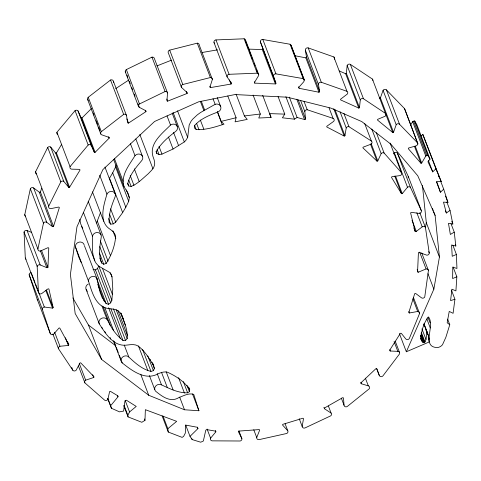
<?xml version="1.0" encoding="UTF-8"?>
<svg xmlns="http://www.w3.org/2000/svg" width="481" height="481" viewBox="0 0 481 481"><rect width="100%" height="100%" fill="white"/><g stroke="black" fill="none" stroke-linecap="round" stroke-linejoin="round"><path stroke-width="0.72" d="M423.965 323.851L426.912 331.565C425.841 335.017 427.242 340.241 424.17 342.791C422.318 342.568 421.314 340.392 420.809 338.81C421.392 331.247 423.533 322.907 428.487 316.925C435.407 325.559 420.791 347.336 437.572 347.583A7.504 6.776 -20.9 0 0 442.52 344.703L445.875 337.259L449.777 324.735L447.631 319.125M123.767 405.669L128.054 416.895L141.835 422.288L144.985 420.34L145.358 409.686L176.683 421.344L167.839 428.709L168.284 432.052L182.101 437.373L183.616 436.429L185.317 433.086L185.57 425.072L197.42 427.29L197.944 428.583L190.019 436.369L192.16 439.574L200.727 442.207L203.349 441.011L205.79 430.176L206.764 429.599L215.572 431.156A0.854 0.77 -20.9 0 1 215.831 431.86L210.582 438.191A2.134 1.93 -20.9 0 0 212.115 440.849L240.181 440.999A2.134 1.93 -20.9 0 0 241.871 438.618L238.925 430.898M83.411 212.368L92.52 236.219L92.556 251.497L93.092 255.183L94.781 260.84L95.881 262.933L98.443 265.975L109.512 272.318L111.376 275.024L112.019 276.894L112.788 289.051L111.857 300.27L110.666 302.85L108.562 304.281L106.163 303.631L102.062 297.432L100.114 292.322L98.515 286.249L97.372 279.635L84.512 245.965M453.09 266.985L456.842 276.803L455.916 290.891L451.93 289.219L450.577 300.601L454.924 299.254L451.443 290.133M113.63 159.403L124.074 186.766L128.09 193.332L129.335 197.607L128.704 201.335L125.806 207.239L122.643 212.584L115.68 222.162L113.263 223.893L110.732 224.158L109.115 222.432C108.646 213.636 111.796 204.93 115.097 196.861A4.485 4.052 -20.9 0 0 112.746 191.636A4.485 4.052 -20.9 0 0 106.932 194.18C103.794 205.092 98.136 221.741 110.209 229.347C112.722 231.066 115.187 233.333 115.65 236.508C115.037 245.791 111.273 255.73 106.163 263.438L103.746 264.279L101.683 263.017L99.795 258.026M125.794 72.667A2.134 1.93 -20.9 0 1 126.365 69.583L151.96 57.149A2.134 1.93 -20.9 0 1 154.401 58.58L167.526 92.959L166.955 100.739A0.854 0.77 -20.9 0 0 167.598 101.16L187.097 93.464A0.854 0.77 -20.9 0 0 187.277 92.719L181.511 87.44L168.386 53.06A2.134 1.93 -20.9 0 1 169.685 50.132L197.258 43.17A2.134 1.93 -20.9 0 1 199.248 45.094L212.374 79.473L209.932 87.055A0.854 0.77 -20.9 0 0 210.45 87.602L231.036 84.055A0.854 0.77 -20.9 0 0 231.385 83.357L230.85 81.956M124.074 186.766C120.358 175.397 129.443 164.742 134.999 155.682A4.485 4.052 -20.9 0 1 141.252 154.852A4.485 4.052 -20.9 0 1 141.727 160.6C135.919 167.502 129.672 174.807 127.742 183.856L128.698 185.985L131.157 186.43C137.782 183.826 142.911 178.265 148.292 173.725C150.589 171.092 153.752 168.879 154.479 165.248C155.219 162.235 153.944 159.301 152.97 156.505C148.948 143.344 162.518 133.249 170.527 125.054A4.485 4.052 -20.9 0 1 176.719 125.595A4.485 4.052 -20.9 0 1 175.709 131.379C168.446 136.983 161.087 143.152 156.457 151.154L156.794 153.475L159.019 154.479L161.971 154.136L173.052 149.02L184.337 141.925L185.858 140.404L187.674 137.44L189.183 125L191.035 121.284L192.586 119.27L197.282 114.887L200.583 112.488L215.145 104.335A4.485 4.052 -20.9 0 1 220.713 106.656A4.485 4.052 -20.9 0 1 217.821 111.983C209.548 115.26 200.631 118.609 194.655 125.511L194.312 127.874L196.134 129.407C205.603 130.249 215.037 126.972 223.99 124.182L221.176 121.38L217.424 111.556M231.385 83.357L227.134 76.93L214.009 42.556A2.134 1.93 -20.9 0 1 215.969 39.923L244.101 38.793L257.227 73.166A2.134 1.93 -20.9 0 1 258.664 75.493L254.479 82.491A0.854 0.77 -20.9 0 0 254.84 83.141L275.427 83.934A0.854 0.77 -20.9 0 0 275.938 83.315L260.311 41.691A2.134 1.93 -20.9 0 1 262.83 39.496L290.085 44.252A2.134 1.93 -20.9 0 1 291.089 45.358L304.214 79.732L303.884 81.614L299.008 87.127A0.854 0.77 -20.9 0 0 298.833 87.873L299.41 88.36L318.957 92.238A0.854 0.77 -20.9 0 0 319.606 91.312L306.481 56.938L305.351 50.204A2.134 1.93 -20.9 0 1 308.195 47.908L333.862 56.962L346.987 91.336A2.134 1.93 -20.9 0 1 347.3 94.06L340.62 99.188A0.854 0.77 -20.9 0 0 340.668 99.934L358.772 108.093A0.854 0.77 -20.9 0 0 359.487 107.696L346.356 73.316L347.162 65.542A2.134 1.93 -20.9 0 1 350.336 64.364L372.426 79.082L392.736 132.522A0.854 0.77 -20.9 0 0 393.524 132.275L396.194 124.741L383.068 90.368A2.134 1.93 -20.9 0 1 386.405 89.875L404.545 108.598L417.905 143.939L416.774 145.653L408.609 148.01A0.854 0.77 -20.9 0 0 408.333 148.731L420.893 163.167A0.854 0.77 -20.9 0 0 421.699 163.053L425.781 156.012L427.795 155.309L430.026 159.181L427.916 161.736L432.738 171.885L435.948 168.777L441.215 181.626L436.73 181.632L440.422 192.244L443.704 189.195L440.758 181.481M359.487 107.696L360.287 99.916L347.162 65.542M454.924 299.254L453.09 313.317L449.236 311.423L447.162 322.757L449.777 324.735M421.735 252.946L428.427 270.484L424.747 296.975A2.152 1.942 -20.9 0 1 421.434 297.781L415.837 293.602A0.854 0.77 -20.9 0 0 414.682 293.711L408.838 312.452A0.854 0.77 -20.9 0 0 409.373 312.981L417.7 311.478A2.134 1.93 -20.9 0 1 419.558 313.516L409.367 338.414A2.134 1.93 -20.9 0 1 405.717 338.858L401.473 333.537A0.854 0.77 -20.9 0 0 400.348 333.387L389.664 350.264A0.854 0.77 -20.9 0 0 390.416 351.028L397.811 351.346A2.134 1.93 -20.9 0 1 399.537 353.89L382.9 375.926A2.134 1.93 -20.9 0 1 379.317 375.493L376.635 368.476M426.912 331.565L428.547 335.942L429.022 342.045L406.343 351.773L433.856 289.159L439.43 257.034L435.107 215.44L417.779 175.781L390.843 144.162L361.778 121.591L330.946 108.123L287.361 97.198L234.975 94.559L198.629 101.816L154.599 121.465L102.874 169.619L76.954 226.816L70.4 274.465L75.168 313.534L101.605 359.427L148.719 395.262L184.494 409.77L198.918 410.75L193.729 394.354C188.594 392.773 183.604 395.851 178.914 397.559C171.002 402.615 163.047 397.21 156.71 392.069A4.485 4.052 -20.9 0 1 155.381 386.49A4.485 4.052 -20.9 0 1 161.508 384.872C169.667 388.678 178.499 393.139 187.632 392.827L189.424 391.678L189.7 389.724L188.63 386.916M102.032 306.012C106.325 318.723 112.001 332.088 122.986 340.434L125.517 340.464L127.176 338.594C128.018 329.87 123.888 321.296 121.026 313.167M329.058 107.852L333.074 118.374A2.134 1.93 -20.9 0 1 333.67 121.38L326.846 126.256A0.854 0.77 -20.9 0 0 326.864 127.008L344.204 136.063A0.854 0.77 -20.9 0 0 344.937 135.702L346.218 127.946L340.061 111.808M328.409 406.054L331.084 413.071A2.134 1.93 -20.9 0 1 330.748 415.831L304.99 427.946A2.134 1.93 -20.9 0 1 302.176 426.449L303.493 418.698A0.854 0.77 -20.9 0 0 302.898 418.223L282.852 424.326A0.854 0.77 -20.9 0 0 282.6 425.054L287.8 430.826A2.134 1.93 -20.9 0 1 286.754 433.471L259.018 439.64A2.134 1.93 -20.9 0 1 256.728 437.53L253.782 429.81M425.414 227.772L426.304 222.661L422.444 185.522M128.054 416.895L127.844 415.283L129.563 411.94L136.231 406.421L126.413 400.222L124.964 400.751L123.617 411.093L119.504 411.862L111.418 408.255L110.618 405.778L118.007 396.795L117.839 395.815L110.371 391.318A0.854 0.77 -20.9 0 0 109.602 391.636L107.906 399.302A2.134 1.93 -20.9 0 1 104.636 400.156L84.884 382.87A2.134 1.93 -20.9 0 1 85.666 380.164L93.735 377.501A0.854 0.77 -20.9 0 0 93.981 376.767L80.742 362.878A0.854 0.77 -20.9 0 0 79.936 363.023L76.166 370.196A2.134 1.93 -20.9 0 1 72.823 370.256L58.514 348.761A2.134 1.93 -20.9 0 1 59.969 346.26L68.362 345.442A0.854 0.77 -20.9 0 0 68.783 344.781L59.794 328.096A0.854 0.77 -20.9 0 0 58.989 328.06L53.517 334.295A2.134 1.93 -20.9 0 1 50.313 333.598L42.286 309.169A2.134 1.93 -20.9 0 1 44.33 307.028L52.549 308.111A0.854 0.77 -20.9 0 0 53.126 307.551L48.924 289.069A0.854 0.77 -20.9 0 0 47.775 289.021L41.793 293.494A2.134 1.93 -20.9 0 1 38.438 292.364L25.313 257.99L24.05 232.082A2.134 1.93 -20.9 0 1 27.074 230.567L31.716 232.467M27.074 230.567L40.2 264.941L46.831 267.658A0.854 0.77 -20.9 0 0 47.938 267.292L48.761 248.106A0.854 0.77 -20.9 0 0 47.685 247.805L40.807 250.878A2.134 1.93 -20.9 0 1 37.903 249.008L24.778 214.634L30.351 188.78A2.134 1.93 -20.9 0 1 33.634 187.969L39.244 192.135L52.375 226.509A0.854 0.77 -20.9 0 0 53.523 226.401L59.331 207.654A0.854 0.77 -20.9 0 0 58.381 207.107L51.022 208.598A2.134 1.93 -20.9 0 1 48.737 206.102L35.612 171.723L47.697 147.469A2.134 1.93 -20.9 0 1 50.667 147.048L55.616 153.006L68.747 187.38A0.854 0.77 -20.9 0 0 69.553 187.301L80.002 170.106A0.854 0.77 -20.9 0 0 79.239 169.354L71.825 169.168A2.134 1.93 -20.9 0 1 70.046 166.66L56.92 132.281L75.054 110.642A2.134 1.93 -20.9 0 1 77.994 110.889L81.187 117.863L94.312 152.236A0.854 0.77 -20.9 0 0 95.106 152.333L109.193 138.119A0.854 0.77 -20.9 0 0 109.049 137.392L101.533 134.746A2.134 1.93 -20.9 0 1 101.347 131.668L88.221 97.294L110.528 80.02A2.134 1.93 -20.9 0 1 113.438 81.367L126.563 115.741L127.585 122.493A0.854 0.77 -20.9 0 0 128.481 123.106L145.911 111.658A0.854 0.77 -20.9 0 0 145.623 110.642L139.34 107.341L137.999 103.836M37.903 249.008L43.482 223.154L30.351 188.78M227.79 95.99L236.093 117.737L235.083 121.843L247.252 119.408L244.402 115.951L236.099 94.204M122.643 212.584L109.518 178.21L112.68 172.859L115.578 166.955L116.077 164.977M41.685 188.215L40.398 192.027A0.854 0.77 -20.9 0 1 39.244 192.135M100.637 212.313L96.513 223.01M393.524 132.275L380.393 97.902L383.068 90.368M253.096 95.076L260.329 114.015L258.76 118.013L271.056 117.472L269.661 113.612L284.776 114.129L278.078 96.591M256.728 437.53L259.656 430.17A0.854 0.77 -20.9 0 0 259.187 429.587L238.853 431.09A0.854 0.77 -20.9 0 0 238.42 431.752L241.871 438.618M124.248 345.081L128.806 357.01C135.197 363.041 142.166 369.336 150.956 371.392L153.421 370.677L154.383 368.464L153.042 363.708M93.037 269.258L95.436 269.901L97.541 268.476L98.725 265.897L111.857 300.27M364.682 123.503L371.38 141.041A2.134 1.93 -20.9 0 1 371.104 144.138L363.161 147.174A0.854 0.77 -20.9 0 0 362.951 147.907L376.978 161.111A0.854 0.77 -20.9 0 0 377.777 160.931L381.162 153.613L371.789 129.058M48.737 206.102L60.822 181.842L47.697 147.469M410.425 125.481L412.656 121.633L414.67 120.929L416.901 124.807L430.026 159.181M69.553 187.301L56.427 152.928L61.46 144.643M284.776 114.129L282.383 117.803L294.462 119.174L297.102 117.472L304.695 119.565A0.854 0.77 -20.9 0 0 305.561 119.035L304.822 111.538L300.535 100.313M393.5 153.932L394.378 152.868A2.134 1.93 -20.9 0 1 397.33 153.036L408.225 176.341L421.35 210.714A2.134 1.93 -20.9 0 1 418.891 213.366L411.61 212.374A0.854 0.77 -20.9 0 0 410.624 212.981L415.145 231.385A0.854 0.77 -20.9 0 0 416.293 231.415L422.21 226.858A2.134 1.93 -20.9 0 1 425.438 227.453L429.244 252.988A2.134 1.93 -20.9 0 1 426.689 255.146L419.113 252.387A0.854 0.77 -20.9 0 0 418.416 252.82L417.574 271.837A0.854 0.77 -20.9 0 0 418.236 272.228L426.07 268.957A2.134 1.93 -20.9 0 1 428.427 270.484M390.103 143.079L401.352 172.541A2.134 1.93 -20.9 0 1 400.276 175.541L391.907 176.743A0.854 0.77 -20.9 0 0 391.516 177.429L401.443 193.609A0.848 0.77 -20.9 0 0 402.242 193.627L407.503 187.241A2.134 1.93 -20.9 0 1 410.461 187.416L421.35 210.714M70.046 166.66L88.179 145.015A2.134 1.93 -20.9 0 1 91.119 145.262L94.312 152.236M91.775 108.207L81.98 117.959A0.854 0.77 -20.9 0 1 81.187 117.863M421.218 135.961L422.823 134.403L441.215 181.626M101.347 131.668L123.653 114.394A2.134 1.93 -20.9 0 1 126.563 115.741M445.544 210.906L446.35 213.011L450.048 210.407L446.831 201.99M115.753 88.588L128.776 80.026M451.028 223.719L454.244 232.143L450.354 234.469L448.472 223.352L452.843 224.044L450.048 210.407M139.34 107.341A2.134 1.93 -20.9 0 1 139.49 103.962L165.085 91.522A2.134 1.93 -20.9 0 1 167.526 92.959M452.904 245.322L456.385 254.443L452.236 256.301L451.557 244.991L455.826 246.013L454.244 232.143M456.842 276.803L452.633 278.535L452.777 267.153L456.95 268.446L456.385 254.443M156.896 65.927L171.615 60.119M262.812 48.942A0.854 0.77 -20.9 0 1 262.301 49.555L248.701 49.128M181.511 87.44A2.134 1.93 -20.9 0 1 182.816 84.506L210.383 77.543A2.134 1.93 -20.9 0 1 212.374 79.473M221.176 121.38L236.093 117.737M217.514 49.844L201.978 52.525M306.481 56.938A0.854 0.77 -20.9 0 1 305.826 57.858L294.318 55.622M244.402 115.951L260.329 114.015M227.134 76.93A2.134 1.93 -20.9 0 1 229.094 74.302L257.227 73.166M346.356 73.316A0.854 0.77 -20.9 0 1 345.647 73.719L339.219 70.935M443.704 189.195L447.949 202.417L443.494 202.134L446.35 213.011M275.938 83.315L273.436 76.064A2.134 1.93 -20.9 0 1 275.956 73.87L303.216 78.625A2.134 1.93 -20.9 0 1 304.214 79.732M379.317 375.493L376.918 369.125A0.854 0.77 -20.9 0 0 375.895 368.687L360.9 382.846A0.854 0.77 -20.9 0 0 361.393 383.778L368.32 385.87A2.134 1.93 -20.9 0 1 369.246 388.786L347.3 406.463A2.134 1.93 -20.9 0 1 344.023 405.176L341.342 398.16M392.736 132.522L377.537 120.088A0.854 0.77 -20.9 0 1 377.693 119.342L385.185 116.216A2.134 1.93 -20.9 0 0 385.552 113.456L363.462 98.743L350.336 64.364M304.004 101.329L307.215 109.746L333.074 118.374M308.195 47.908L321.32 82.281L346.987 91.336M379.244 97.974L379.611 98.142A0.854 0.77 -20.9 0 0 380.393 97.902M343.885 113.384L348.972 126.713L371.38 141.041M323.911 407.335L324.447 408.736L331.084 413.071M33.634 187.969L46.759 222.342L52.375 226.509M72.841 297.901L88.48 325.054L115.909 345.917M121.693 361.526L122.228 362.927C131.806 370.532 145.154 380.82 157.816 373.947C160.81 372.528 164.177 371.386 167.508 372.24C175.974 376.04 184.806 381.728 189.7 389.724M88.414 283.958A4.485 4.052 -20.9 0 0 86.159 289.508L99.284 323.887C105.303 333.032 112.638 345.689 125.222 345.256C129.479 344.913 134.283 343.566 138.185 346.061C144.991 351.172 149.338 358.742 153.848 365.813M386.405 89.875L399.531 124.248L417.67 142.971M376.352 132.72L384.121 153.066L401.352 172.541M50.667 147.048L63.793 181.421L68.747 187.38M214.009 42.556L214.779 43.723M86.159 289.508L87.326 291.342M81.223 262.518L78.812 257.239L75.463 246.981A4.485 4.052 -20.9 0 1 79.227 242.105A4.485 4.052 -20.9 0 1 84.241 245.262M79.756 219.336L80.718 223.899L82.756 228.553M123.437 319.48C122.114 314.887 119.276 309.89 114.051 309.265C111.333 308.79 108.538 308.766 105.868 308.014C94.847 304.281 91.769 291.179 88.588 281.355L75.463 246.981M422.823 134.403L436.736 170.953M438.347 175.168L439.147 177.273M445.538 196.104L447.949 202.417M414.67 120.929L427.795 155.309M413.576 121.038L426.701 155.417M451.773 221.242L452.843 224.044M428.451 160.666L432.738 171.885M436.399 181.722L440.422 192.244M412.656 121.633L425.781 156.012M417.905 143.939L404.545 108.598M455.291 244.613L455.826 246.013M415.271 146.218L421.699 163.053M414.46 146.332L420.893 163.167M432.431 208.423L433.231 210.528M433.766 211.935L435.107 215.44M426.304 222.661L439.43 257.034M397.33 153.036L410.461 187.416M419.817 212.722L425.438 227.453M394.378 152.868L407.503 187.241M416.853 212.83L422.21 226.858M428.709 251.587L429.244 252.988M395.544 176.088L402.242 193.627M412.007 220.19L416.293 231.415M394.745 176.07L401.443 193.609M413.81 227.874L415.145 231.385M419.642 252.116L426.07 268.957M427.964 273.725L433.856 289.159M345.647 73.719L358.772 108.093M371.079 143.392L377.777 160.931M370.55 144.276L376.978 161.111M417.165 269.42L418.236 272.228M427.946 317.213L430.092 322.829M426.797 318.819L430.285 327.934M423.989 324.014L428.547 335.942M423.923 324.747L424.729 326.852M425.799 329.653L427.675 334.566M428.21 335.966L429.286 338.774M413.401 297.384L419.558 313.516M428.439 338.233L428.974 339.634M412.884 298.851L417.7 311.478M421.951 328.896L425.974 339.418M421.278 332.263L425.03 342.081M421.14 333.441L424.621 342.556M421.224 335.071L424.17 342.791M335.029 109.746L344.937 135.702M420.707 335.035L423.653 342.755M420.628 335.546L423.31 342.562M420.671 336.111L423.082 342.424M333.754 108.706L344.204 136.063M420.677 338.149L421.747 340.957M408.838 311.58L409.373 312.981M305.351 50.204L318.476 84.584L319.606 91.312M305.826 57.858L318.957 92.238M304.293 80.231L291.089 45.358M290.085 44.252L303.216 78.625M399.38 333.537L406.343 351.773M298.515 86.784L299.05 88.191M395.22 341.173L399.507 352.399M394.059 341.528L397.811 351.346M298.328 100.096L305.561 119.035M296.783 99.206L304.551 119.553M389.881 349.627L390.416 351.028M289.334 97.132L297.102 117.472M285.888 96.723L294.462 119.174M262.83 39.496L275.956 73.87M260.311 41.691L273.436 76.064M262.301 49.555L275.427 83.934M245.563 40.109L258.688 74.483M246.344 43.224L245.538 41.119A2.134 1.93 -20.9 0 0 244.101 38.793M246.879 44.625L248.755 49.537M249.29 50.938L251.166 55.85M251.701 57.251L252.507 59.361M254.112 63.57L254.918 65.675M256.523 69.883L257.329 71.988M262.692 95.37L271.056 117.472M254.305 81.734L254.84 83.141M365.374 378.156L368.32 385.87M360.858 382.377L361.393 383.778M215.969 39.923L229.094 74.302M229.425 79.846L231.036 84.055M197.258 43.17L210.383 77.543M217.232 97.535L220.713 106.656M209.908 86.201L210.45 87.602M213.005 98.725L215.145 104.335M217.448 112.103L222.27 124.729M201.395 101.521L204.611 109.939M200.336 101.311L203.824 110.432M200.349 120.064L203.83 129.185M186.291 91.36L187.097 93.464M169.685 50.132L182.816 84.506M196.609 123.485L199.02 129.798M194.522 125.198L196.134 129.407M299.23 418.729L302.176 426.449M177.495 110.786L187.674 137.44M151.96 57.149L165.085 91.522M173.088 112.464L184.337 141.925M166.793 99.05L167.598 101.16M172.174 113.173L177.267 126.503M285.119 423.809L287.8 430.826M173.557 132.455L178.649 145.785M167.045 115.933L170.527 125.054M168.5 137.091L173.052 149.02M145.376 110.251L145.911 111.658M159.025 146.422L161.971 154.136M157.143 149.573L159.019 154.479M126.365 69.583L139.49 103.962M127.02 75.072L127.82 77.176M129.431 81.385L130.231 83.49M131.842 87.698L132.642 89.803M134.253 94.017L135.053 96.122M155.994 151.371L156.794 153.475M125.288 71.807L138.414 106.181M139.809 134.421L152.934 168.795M135.846 138.985L142.544 156.523M126.876 118.897L128.481 123.106M110.528 80.02L123.653 114.394M130.447 143.759L134.999 155.682M134.313 168.819L139.135 181.445M130.225 175.595L133.977 185.413M128.746 180.11L131.157 186.43M127.627 183.177L128.698 185.985M108.658 136.718L109.193 138.119M114.49 158.748L123.064 181.199M126.389 189.887L129.335 197.607M115.578 166.955L128.704 201.335M215.296 430.459L215.831 431.86M93.224 112.999L94.029 115.103M96.17 120.713L97.511 124.224M98.581 127.026L99.922 130.537M87.692 99.651L100.824 134.025M112.68 172.859L125.806 207.239M207.101 429.076L210.582 438.191M192.49 393.915L198.918 410.75M104.942 167.063L115.121 193.723M187.013 385.365L189.424 391.678M183.345 381.601L187.632 392.827M81.98 117.959L95.106 152.333M77.994 110.889L91.119 145.262M178.559 377.663L184.451 393.097M197.408 427.176L197.944 428.583M75.054 110.642L88.179 145.015M99.699 175.24L106.932 194.18M110.594 208.838L115.68 222.162M179.672 397.144L184.494 409.77M109.518 214.069L113.263 223.893M108.586 218.548L110.732 224.158M112.873 230.778L115.819 238.492M166.167 371.729L173.136 389.965M191.624 438.173L192.16 439.574M185.732 425.144L190.019 436.369M161.49 372.288L167.382 387.722M92.454 191.859L103.704 221.32M157.221 373.647L161.508 384.872M151.972 362.151L154.383 368.464M97.3 221.086L110.426 255.465M150.09 359.367L150.625 360.774M147.793 355.946L153.421 370.677M88.191 201.25L101.046 234.926M142.653 349.645L150.956 371.392M100.307 240.891L108.075 261.231M110.414 272.685L112.019 276.894M138.444 345.977L147.817 370.526M149.417 375.583L154.774 389.61M99.735 246.603L106.163 263.438M163.017 416.083L167.839 428.709M162.127 415.915L168.284 432.052M99.459 253.06L103.746 264.279M120.737 313.107L125.288 325.03M102.441 268.278L112.35 294.234M117.971 310.612L127.615 335.864M116.198 309.836L127.176 338.594M140.68 374.212L148.719 395.262M113.462 308.892L125.517 340.464M81.656 226.461L94.781 260.84M97.541 268.476L110.666 302.85M110.931 308.862L122.986 340.434M95.436 269.901L108.562 304.281M108.592 307.744L120.376 338.612M96.519 278.379L106.163 303.631M97.799 284.397L104.227 301.238M104.702 307.329L113.546 330.477M103.102 306.613L110.335 325.559M144.45 418.939L144.985 420.34M113.925 341.179L115.801 346.092M116.336 347.492L118.212 352.405M119.282 355.212L120.887 359.421M113.414 340.764L121.182 361.105M110.131 337.572L110.666 338.979M104.792 331.469L105.327 332.87M101.864 327.369L102.399 328.77M125.276 400.721L129.563 411.94M124.098 405.459L127.844 415.283M40.398 192.027L53.523 226.401M117.472 395.388L118.007 396.795M88.48 325.054L101.605 359.427M107.942 398.761L110.618 405.778M107.666 398.43L111.418 408.255M92.665 374.693L93.735 377.501M41.51 250.457L47.938 267.292M40.404 250.823L46.831 267.658M79.233 363.323L85.666 380.164M78.451 366.035L84.884 382.87M67.448 341.269L68.783 344.781M65.41 337.728L68.362 345.442M46.435 290.013L53.126 307.551M24.05 232.082L37.175 266.456L38.438 292.364M45.851 290.572L52.549 308.111M71.753 367.448L72.823 370.256M54.606 332.233L59.969 346.26M34.951 282.479L31.205 272.655A2.134 1.93 -20.9 0 0 29.161 274.795L37.187 299.224L50.313 333.598M35.492 283.88L37.362 288.792M37.903 290.193L44.33 307.028M52.886 334.03L58.514 348.761M29.161 274.795L42.286 309.169M101.683 263.017C98.148 254.828 99.922 245.508 101.263 237.025A4.485 4.052 -20.9 0 0 97.625 232.533A4.485 4.052 -20.9 0 0 92.52 236.219M113.438 81.367L113.642 82.714M344.023 405.176L343.53 398.34A0.854 0.77 -20.9 0 0 342.688 397.661L324.501 407.984A0.854 0.77 -20.9 0 0 324.447 408.736M408.225 176.341A2.134 1.93 -20.9 0 1 408.086 177.832M37.825 300A2.134 1.93 -20.9 0 1 37.187 299.224M26.1 259.247A2.134 1.93 -20.9 0 1 25.313 257.99M25.589 216.384A2.134 1.93 -20.9 0 1 24.778 214.634M36.328 173.96A2.134 1.93 -20.9 0 1 35.612 171.723M56.427 152.928A0.854 0.77 -20.9 0 1 55.616 153.006M57.678 134.506A2.134 1.93 -20.9 0 1 56.92 132.281M88.402 100.373A2.134 1.93 -20.9 0 1 88.221 97.294M333.862 56.962A2.134 1.93 -20.9 0 1 334.457 59.229M372.426 79.082A2.134 1.93 -20.9 0 1 372.853 80.495M396.194 124.741A2.134 1.93 -20.9 0 1 399.531 124.248M360.287 99.916A2.134 1.93 -20.9 0 1 363.462 98.743M318.476 84.584A2.134 1.93 -20.9 0 1 321.32 82.281M60.822 181.842A2.134 1.93 -20.9 0 1 63.793 181.421M43.482 223.154A2.134 1.93 -20.9 0 1 46.759 222.342M37.175 266.456A2.134 1.93 -20.9 0 1 40.2 264.941M381.162 153.613A2.134 1.93 -20.9 0 1 384.121 153.066M346.218 127.946A2.134 1.93 -20.9 0 1 348.972 126.713M304.822 111.538A2.134 1.93 -20.9 0 1 307.215 109.746M88.588 281.355A4.485 4.052 -20.9 0 1 92.352 276.479A4.485 4.052 -20.9 0 1 97.372 279.635M99.284 323.887A4.485 4.052 -20.9 0 1 101.539 318.332A4.485 4.052 -20.9 0 1 107.389 320.045M122.228 362.927A4.485 4.052 -20.9 0 1 122.541 357.118A4.485 4.052 -20.9 0 1 128.806 357.01"/></g></svg>
